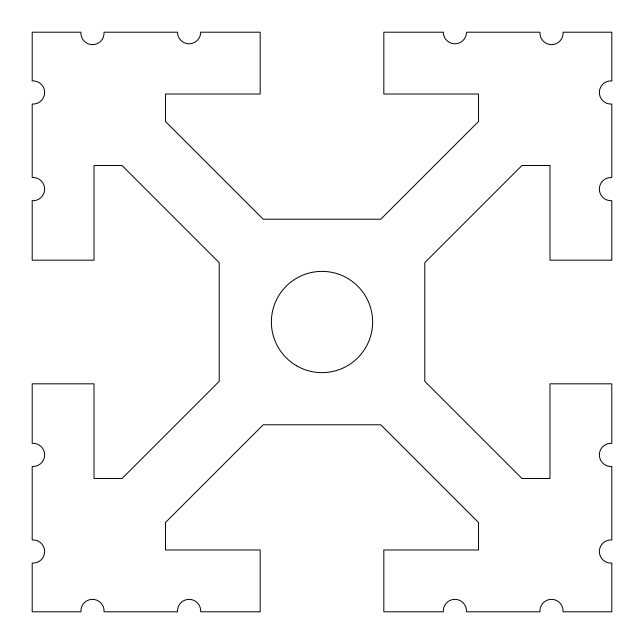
<?xml version="1.0" encoding="UTF-8"?>
<svg xmlns="http://www.w3.org/2000/svg" width="644" height="644" viewBox="0 0 644 644"><rect width="100%" height="100%" fill="white"/><g stroke="black" fill="none" stroke-linecap="round" stroke-linejoin="round"><path stroke-width="0.97" d="M478.492 121.515L380.789 219.218L263.211 219.218L165.508 121.515L165.508 94.024L260.176 94.024L260.176 32.2L200.695 32.2A11.592 11.592 0 0 1 189.103 43.792A11.592 11.592 0 0 1 177.511 32.2L104.038 32.2A11.592 11.592 0 0 1 92.478 44.653A11.592 11.592 0 0 1 80.919 32.2L32.2 32.2L32.2 80.919A11.592 11.592 0 0 1 44.653 92.478A11.592 11.592 0 0 1 32.2 104.038L32.2 177.543A11.592 11.592 0 0 1 44.653 189.103A11.592 11.592 0 0 1 32.2 200.662L32.2 260.176L94.024 260.176L94.024 165.508L122.07 165.508L219.218 262.655L219.218 381.345L122.07 478.492L94.024 478.492L94.024 383.824L32.2 383.824L32.2 443.338A11.592 11.592 0 0 1 44.653 454.897A11.592 11.592 0 0 1 32.2 466.457L32.2 539.962A11.592 11.592 0 0 1 44.653 551.522A11.592 11.592 0 0 1 32.2 563.081L32.2 611.8L80.919 611.8A11.592 11.592 0 0 1 92.478 599.347A11.592 11.592 0 0 1 104.038 611.8L177.543 611.8A11.592 11.592 0 0 1 189.103 599.347A11.592 11.592 0 0 1 200.662 611.8L260.176 611.8L260.176 549.976L165.508 549.976L165.508 522.485L263.211 424.782L380.789 424.782L478.492 522.485L478.492 549.976L383.824 549.976L383.824 611.8L443.338 611.8A11.592 11.592 0 0 1 454.897 599.347A11.592 11.592 0 0 1 466.457 611.8L539.962 611.8A11.592 11.592 0 0 1 551.522 599.347A11.592 11.592 0 0 1 563.081 611.8L611.8 611.8L611.8 563.081A11.592 11.592 0 0 1 599.347 551.522A11.592 11.592 0 0 1 611.8 539.962L611.8 466.457A11.592 11.592 0 0 1 599.347 454.897A11.592 11.592 0 0 1 611.8 443.338L611.8 383.824L549.976 383.824L549.976 478.492L521.93 478.492L424.782 381.345L424.782 262.655L521.93 165.508L549.976 165.508L549.976 260.176L611.8 260.176L611.8 200.662A11.592 11.592 0 0 1 599.347 189.103A11.592 11.592 0 0 1 611.8 177.543L611.8 104.038A11.592 11.592 0 0 1 599.347 92.478A11.592 11.592 0 0 1 611.8 80.919L611.8 32.2L563.081 32.2A11.592 11.592 0 0 1 551.522 44.653A11.592 11.592 0 0 1 539.962 32.2L466.489 32.2A11.592 11.592 0 0 1 454.897 43.792A11.592 11.592 0 0 1 443.305 32.2L383.824 32.2L383.824 94.024L478.492 94.024L478.492 121.515M296.691 365.84A50.618 50.618 0 0 0 372.618 322A50.618 50.618 0 0 0 296.691 278.16A50.618 50.618 0 0 0 296.691 365.84"/></g></svg>
